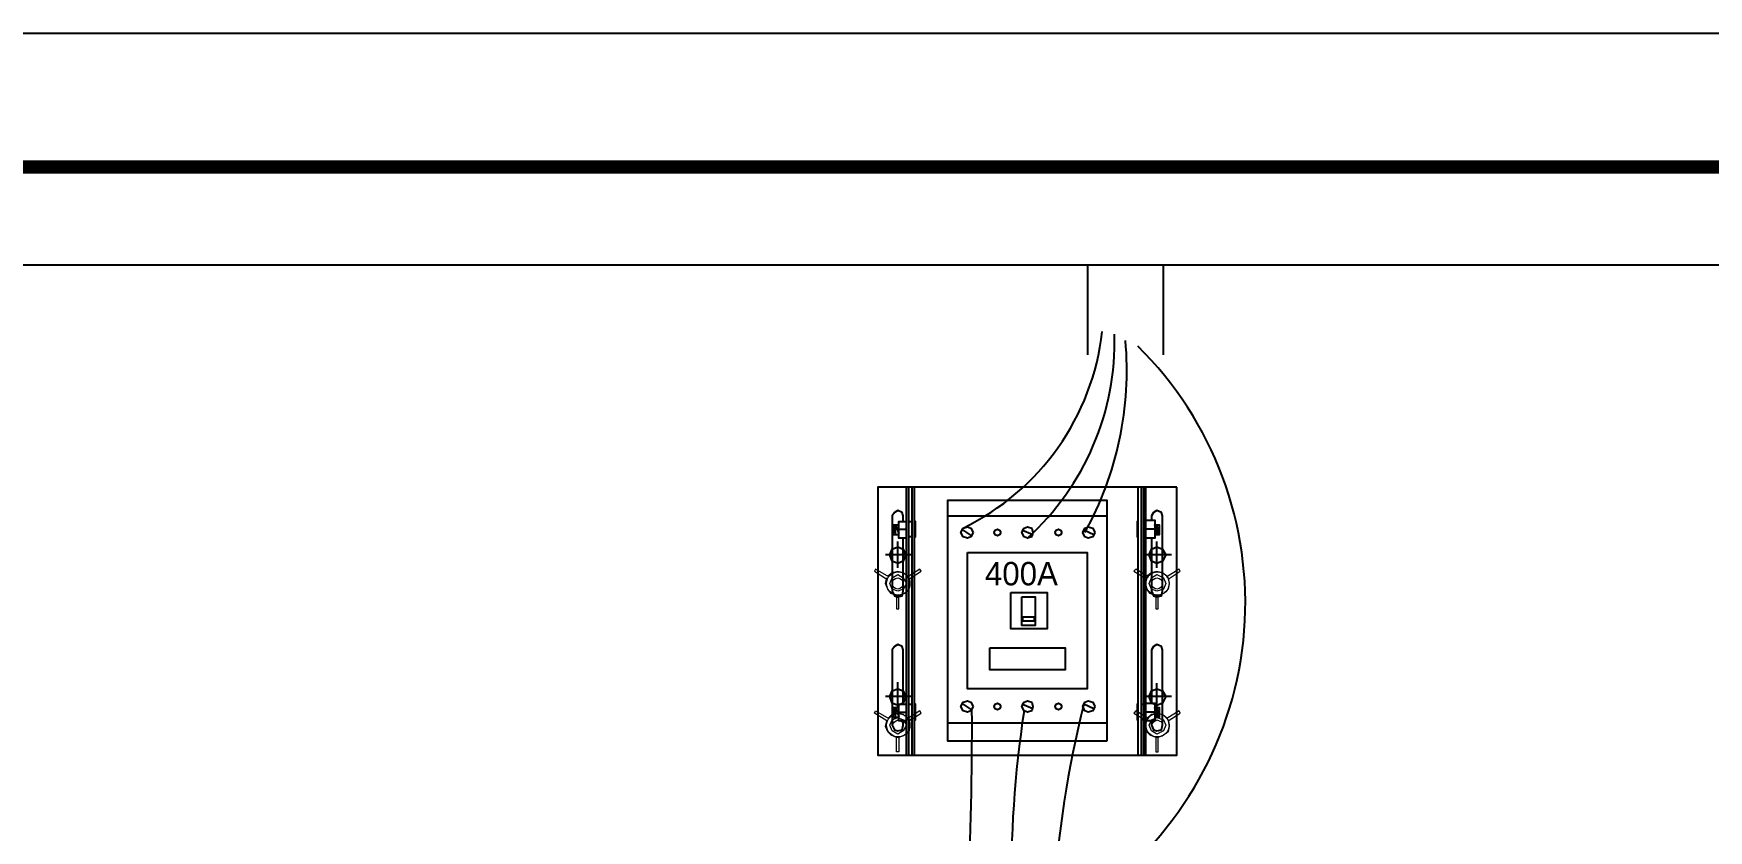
# Model space of a CAD drawing. Extents: x -4780 to 4154, y -1673 to 3208.
# Drawn here: x 1922 to 2812, y 609 to 1032 of the extents above; entities that cross this region are included whole.
import ezdxf

# ---------------------------------------------------------------- set-up
doc = ezdxf.new("R2010")
doc.units = 0
doc.header["$MEASUREMENT"] = 0
doc.layers.add('ARQ-FOLHA', color=7, linetype='Continuous')
doc.layers.add('PDF_Geometry', color=7, linetype='Continuous', true_color=0x231f20)
doc.styles.add('PADRÃO', font='', dxfattribs={"height": 0.2})
doc.styles.get('PADRÃO').set_extended_font_data('AvantGarde Bk BT')

# ---------------------------------------------------------------- blocks, each defined once
blk = doc.blocks.new('FOLHA A3')
at = {"layer": 'ARQ-FOLHA'}
blk.add_line((420, 0), (0, 0), dxfattribs=at)
at = {"layer": 'ARQ-FOLHA', "const_width": 1}
blk.add_lwpolyline([(410, -10), (25, -10), (25, -287), (410, -287), (410, -10)], dxfattribs=at)

msp = doc.modelspace()

# ---------------------------------------------------------------- linework, layer by layer
msp.add_lwpolyline([(1506.883, 908.951), (3320.24, 908.951), (3313.643, -733.773), (1500.286, -733.773)], close=True)
for centre, radius, start, end in [((2358.14, 888.55), 132.674, 295.857099, 353.504605), ((2355.647, 868.318), 140.855, 312.136191, 1.579508), ((2324.951, 852.944), 178.026, 331.064056, 5.125257), ((2374.988, 729.443), 190.985, 305.587395, 45.530337), ((490.478, 663.644), 1930.255, 357.272165, 0.266784), ((3019.871, 583.832), 578.258, 171.225489, 181.194246), ((3005.997, 541.992), 542.536, 165.746106, 176.852656)]:
    msp.add_arc(centre, radius, start, end)
at = {"layer": 'PDF_Geometry', "color": 0, "lineweight": 25}
msp.add_line((2522.445, 861.26), (2522.445, 908.951), dxfattribs=at)
for points in [[(2482.327, 861.26), (2482.327, 908.951)], [(2385.986, 648.507), (2385.986, 790.934)], [(2387.163, 648.507), (2387.163, 790.934)], [(2388.929, 648.507), (2388.929, 790.934)], [(2390.106, 648.507), (2390.106, 790.934)], [(2508.998, 648.507), (2508.998, 790.934)], [(2510.764, 648.507), (2510.764, 790.934)], [(2511.941, 790.934), (2511.941, 648.507)], [(2513.118, 648.507), (2513.118, 790.934)], [(2384.219, 772.691), (2384.219, 775.634), (2383.631, 777.4), (2381.276, 778.578), (2379.51, 777.4), (2378.333, 775.634), (2378.333, 735.615), (2379.51, 733.255), (2381.276, 732.672), (2383.631, 733.255), (2384.219, 735.615), (2384.219, 763.866)], [(2407.767, 775.634), (2492.52, 775.634)], [(2516.062, 763.866), (2516.062, 735.615), (2517.239, 733.255), (2519.005, 732.672), (2521.36, 733.255), (2521.949, 735.615), (2521.949, 775.634), (2521.36, 777.4), (2519.005, 778.578), (2517.239, 777.4), (2516.062, 775.634), (2516.062, 773.279)], [(2378.921, 770.925), (2381.865, 770.925)], [(2381.865, 765.632), (2378.921, 765.632), (2378.921, 770.925), (2380.099, 765.632), (2380.099, 770.925), (2381.865, 766.221)], [(2385.986, 763.866), (2381.865, 763.866), (2381.865, 772.691), (2385.986, 772.691)], [(2381.865, 768.57), (2385.986, 768.57)], [(2387.163, 772.691), (2388.929, 772.691)], [(2390.106, 764.455), (2390.695, 764.455), (2390.695, 772.691), (2390.106, 772.691)], [(2420.712, 765.044), (2415.414, 768.57)], [(2453.09, 765.632), (2447.203, 767.981)], [(2485.456, 765.632), (2480.164, 767.981)], [(2508.998, 772.691), (2508.409, 772.691), (2508.409, 764.455), (2508.998, 764.455)], [(2513.118, 773.279), (2517.828, 773.279), (2517.828, 763.866), (2513.118, 763.866)], [(2517.828, 768.57), (2513.118, 768.57)], [(2520.183, 765.632), (2517.828, 765.632)], [(2381.276, 747.972), (2381.276, 762.1)], [(2388.929, 764.455), (2387.163, 764.455)], [(2519.005, 747.972), (2519.005, 762.1)], [(2388.929, 755.036), (2374.8, 755.036)], [(2526.658, 755.036), (2512.53, 755.036)], [(2384.219, 675.575), (2384.219, 704.421), (2383.631, 706.187), (2381.276, 707.364), (2379.51, 706.187), (2378.333, 704.421), (2378.333, 664.39), (2379.51, 662.047), (2381.276, 661.458), (2383.631, 662.047), (2384.219, 664.39), (2384.219, 666.745)], [(2516.062, 666.745), (2516.062, 664.39), (2517.239, 662.047), (2519.005, 661.458), (2521.36, 662.047), (2521.949, 664.39), (2521.949, 704.421), (2521.36, 706.187), (2519.005, 707.364), (2517.239, 706.187), (2516.062, 704.421), (2516.062, 676.164)], [(2381.276, 673.809), (2381.276, 687.349)], [(2519.005, 672.632), (2519.005, 686.76)], [(2388.929, 679.696), (2374.8, 679.696)], [(2526.658, 679.696), (2512.53, 679.696)], [(2378.921, 673.809), (2381.865, 673.809)], [(2381.865, 668.511), (2378.921, 668.511), (2378.921, 673.809), (2380.099, 668.511), (2380.099, 673.809), (2381.865, 669.099)], [(2385.986, 666.745), (2381.865, 666.745), (2381.865, 675.575), (2385.986, 675.575)], [(2381.865, 671.454), (2385.986, 671.454)], [(2387.163, 675.575), (2388.929, 675.575)], [(2390.106, 667.333), (2390.695, 667.333), (2390.695, 675.575), (2390.106, 675.575)], [(2420.712, 672.632), (2415.414, 676.164)], [(2453.09, 673.22), (2447.203, 675.575)], [(2485.456, 673.22), (2480.164, 675.575)], [(2508.998, 675.575), (2508.409, 675.575), (2508.409, 667.333), (2508.998, 667.333)], [(2510.764, 675.575), (2511.941, 675.575)], [(2513.118, 676.164), (2517.828, 676.164), (2517.828, 666.745), (2513.118, 666.745)], [(2517.828, 671.454), (2513.118, 671.454)], [(2520.183, 668.511), (2517.828, 668.511)], [(2388.929, 667.333), (2387.163, 667.333)], [(2492.52, 665.567), (2407.767, 665.567)], [(2511.941, 667.333), (2510.764, 667.333)]]:
    msp.add_lwpolyline(points, dxfattribs=at)
for points in [[(2529.602, 790.934), (2370.68, 790.934), (2370.68, 648.507), (2529.602, 648.507)], [(2492.52, 656.16), (2492.52, 783.876), (2407.767, 783.876), (2407.767, 656.16)], [(2421.301, 766.81), (2420.124, 764.455), (2418.357, 763.866), (2416.003, 764.455), (2414.825, 766.81), (2416.003, 769.159), (2418.357, 769.747), (2420.124, 769.159)], [(2436.018, 766.81), (2435.429, 765.632), (2434.252, 765.044), (2433.075, 765.632), (2432.486, 766.81), (2433.075, 767.981), (2434.252, 768.57), (2435.429, 767.981)], [(2453.09, 766.81), (2452.501, 764.455), (2450.147, 763.866), (2448.381, 764.455), (2447.203, 766.81), (2448.381, 769.159), (2450.147, 769.747), (2452.501, 769.159)], [(2468.39, 766.81), (2467.801, 765.632), (2466.624, 765.044), (2465.447, 765.632), (2464.858, 766.81), (2465.447, 767.981), (2466.624, 768.57), (2467.801, 767.981)], [(2486.045, 766.81), (2484.867, 764.455), (2482.513, 763.866), (2480.752, 764.455), (2479.575, 766.81), (2480.752, 769.159), (2482.513, 769.747), (2484.867, 769.159)], [(2517.828, 770.925), (2520.183, 770.925), (2520.183, 765.632), (2519.005, 770.925), (2519.005, 765.632)], [(2385.397, 755.036), (2384.219, 751.504), (2381.276, 750.327), (2378.333, 751.504), (2377.155, 755.036), (2378.333, 757.979), (2381.276, 759.157), (2384.219, 757.979)], [(2523.715, 755.036), (2521.949, 751.504), (2519.005, 750.327), (2516.062, 751.504), (2514.885, 755.036), (2516.062, 757.979), (2519.005, 759.157), (2521.949, 757.979)], [(2418.357, 756.213), (2481.926, 756.213), (2481.926, 683.821), (2418.357, 683.821)], [(2441.316, 735.027), (2460.743, 735.027), (2460.743, 715.598), (2441.316, 715.598)], [(2447.203, 732.672), (2454.267, 732.672), (2454.267, 717.366), (2447.203, 717.366)], [(2447.792, 722.07), (2453.679, 722.07), (2453.679, 719.715), (2447.792, 719.715)], [(2430.131, 705.598), (2470.153, 705.598), (2470.153, 693.829), (2430.131, 693.829)], [(2385.397, 679.696), (2384.219, 676.164), (2381.276, 674.986), (2378.333, 676.164), (2377.155, 679.696), (2378.333, 682.639), (2381.276, 683.817), (2384.219, 682.639)], [(2421.301, 674.398), (2420.124, 672.043), (2418.357, 671.454), (2416.003, 672.043), (2414.825, 674.398), (2416.003, 676.752), (2418.357, 677.341), (2420.124, 676.752)], [(2453.09, 674.398), (2452.501, 672.043), (2450.147, 671.454), (2448.381, 672.043), (2447.203, 674.398), (2448.381, 676.752), (2450.147, 677.341), (2452.501, 676.752)], [(2486.045, 674.398), (2484.867, 672.043), (2482.513, 671.454), (2480.752, 672.043), (2479.575, 674.398), (2480.752, 676.752), (2482.513, 677.341), (2484.867, 676.752)], [(2523.715, 679.696), (2521.949, 676.164), (2519.005, 674.986), (2516.062, 676.164), (2514.885, 679.696), (2516.062, 682.639), (2519.005, 683.817), (2521.949, 682.639)], [(2436.018, 674.398), (2435.429, 673.22), (2434.252, 672.632), (2433.075, 673.22), (2432.486, 674.398), (2433.075, 675.575), (2434.252, 676.164), (2435.429, 675.575)], [(2468.39, 674.398), (2467.801, 673.22), (2466.624, 672.632), (2465.447, 673.22), (2464.858, 674.398), (2465.447, 675.575), (2466.624, 676.164), (2467.801, 675.575)], [(2517.828, 673.809), (2520.183, 673.809), (2520.183, 668.511), (2519.005, 673.809), (2519.005, 668.511)]]:
    msp.add_lwpolyline(points, close=True, dxfattribs=at)
at = {"layer": 'PDF_Geometry', "color": 0, "lineweight": 18}
for points in [[(2376.567, 743.268), (2369.502, 747.383), (2368.914, 746.206), (2375.389, 742.091)], [(2380.687, 733.255), (2377.744, 734.432), (2375.978, 736.787), (2374.8, 739.736), (2375.389, 742.679)], [(2375.978, 743.851), (2378.333, 745.617), (2381.276, 746.206), (2384.219, 745.617), (2386.574, 743.851)], [(2387.163, 742.679), (2387.752, 739.736), (2387.163, 736.787), (2384.808, 734.432), (2381.865, 733.255)], [(2518.417, 733.255), (2515.473, 734.432), (2513.707, 736.787), (2512.53, 739.736), (2513.118, 742.679)], [(2513.707, 743.851), (2516.062, 745.617), (2519.005, 746.206), (2521.949, 745.617), (2524.304, 743.851)], [(2524.892, 742.679), (2525.481, 739.736), (2524.892, 736.787), (2522.537, 734.432), (2519.594, 733.255)], [(2381.865, 657.926), (2380.687, 657.926), (2377.744, 659.104), (2375.978, 660.87), (2374.8, 663.801), (2375.389, 666.745), (2368.914, 670.866), (2369.502, 672.043), (2376.567, 667.922)], [(2375.978, 667.922), (2378.333, 670.277), (2381.276, 670.866), (2384.219, 670.277), (2386.574, 667.922), (2386.574, 667.333), (2387.163, 666.745), (2387.752, 663.801), (2387.163, 660.87), (2384.808, 659.104), (2381.865, 657.926), (2381.865, 650.273), (2380.687, 650.273), (2380.687, 657.926)], [(2387.163, 666.745), (2393.638, 670.866), (2393.05, 672.043), (2386.574, 667.922)], [(2513.707, 667.922), (2516.062, 670.277), (2519.005, 670.866), (2521.949, 670.277), (2524.304, 667.922), (2524.892, 667.333), (2524.892, 666.745), (2525.481, 663.801), (2524.892, 660.87), (2522.537, 659.104), (2519.594, 657.926), (2518.417, 657.926), (2515.473, 659.104), (2513.707, 660.87), (2512.53, 663.801), (2513.118, 666.745)], [(2524.892, 666.745), (2531.368, 670.866), (2530.779, 672.043), (2524.304, 667.922)], [(2518.417, 657.926), (2518.417, 650.273), (2519.594, 650.273), (2519.594, 657.926)]]:
    msp.add_lwpolyline(points, dxfattribs=at)
for points in [[(2385.986, 739.736), (2384.219, 736.787), (2381.276, 735.615), (2378.333, 736.787), (2377.155, 739.736), (2378.333, 742.679), (2381.276, 744.44), (2384.219, 742.679)], [(2393.638, 746.206), (2393.05, 747.383), (2386.574, 743.268), (2386.574, 742.679), (2387.163, 742.091)], [(2507.82, 747.383), (2506.643, 746.206), (2513.707, 742.091), (2513.707, 742.679), (2514.296, 743.268)], [(2523.715, 739.736), (2522.537, 736.787), (2519.005, 735.615), (2516.062, 736.787), (2514.885, 739.736), (2516.062, 742.679), (2519.005, 744.44), (2522.537, 742.679)], [(2531.368, 746.206), (2530.779, 747.383), (2524.304, 743.268), (2524.892, 742.679), (2524.892, 742.091)], [(2380.687, 726.19), (2381.865, 726.19), (2381.865, 733.843), (2381.276, 733.255), (2380.687, 733.843)], [(2518.417, 726.19), (2519.594, 726.19), (2519.594, 733.843), (2519.005, 733.255), (2518.417, 733.843)], [(2385.986, 664.39), (2384.219, 661.458), (2381.276, 659.692), (2378.333, 661.458), (2377.155, 664.39), (2378.333, 667.333), (2381.276, 668.511), (2384.219, 667.333)], [(2507.82, 672.043), (2506.643, 670.866), (2513.707, 666.745), (2513.707, 667.333), (2514.296, 667.922)], [(2523.715, 664.39), (2522.537, 661.458), (2519.005, 659.692), (2516.062, 661.458), (2514.885, 664.39), (2516.062, 667.333), (2519.005, 668.511), (2522.537, 667.333)], [(2384.219, 664.39), (2383.631, 662.047), (2381.276, 661.458), (2379.51, 662.047), (2378.333, 664.39), (2379.51, 666.156), (2381.276, 667.333), (2383.631, 666.156), (2384.219, 664.39), (2383.631, 662.047), (2381.276, 661.458), (2379.51, 662.047), (2378.333, 664.39), (2379.51, 666.156), (2381.276, 667.333), (2383.631, 666.156)], [(2521.949, 664.39), (2521.36, 662.047), (2519.005, 661.458), (2517.239, 662.047), (2516.062, 664.39), (2517.239, 666.156), (2519.005, 667.333), (2521.36, 666.156)], [(2521.949, 664.39), (2521.36, 662.047), (2519.005, 661.458), (2517.239, 662.047), (2516.062, 664.39), (2517.239, 666.156), (2519.005, 667.333), (2521.36, 666.156)]]:
    msp.add_lwpolyline(points, close=True, dxfattribs=at)
for centre, radius in [((2381.552, 739.73), 6.2), ((2381.276, 739.736), 2.943), ((2519.281, 739.73), 6.2), ((2519.005, 739.736), 2.943), ((2381.555, 664.396), 6.196), ((2519.285, 664.396), 6.196)]:
    msp.add_circle(centre, radius, dxfattribs=at)

# ---------------------------------------------------------------- block references
at = {"layer": 'ARQ-FOLHA', "xscale": 7.083381930047244, "yscale": 7.083381930047244, "zscale": 7.083381930047244}
msp.add_blockref('FOLHA A3', (1179.1, 1031.885), dxfattribs=at)

# ---------------------------------------------------------------- texts
at = {"ltscale": 0.015, "insert": (2427.6, 751.154), "char_height": 12.4126, "attachment_point": 1, "style": 'PADRÃO'}
msp.add_mtext_dynamic_manual_height_columns('400A', width=214.69906, gutter_width=62.063, heights=[51.583], dxfattribs=at)

doc.saveas('drawing.dxf')
